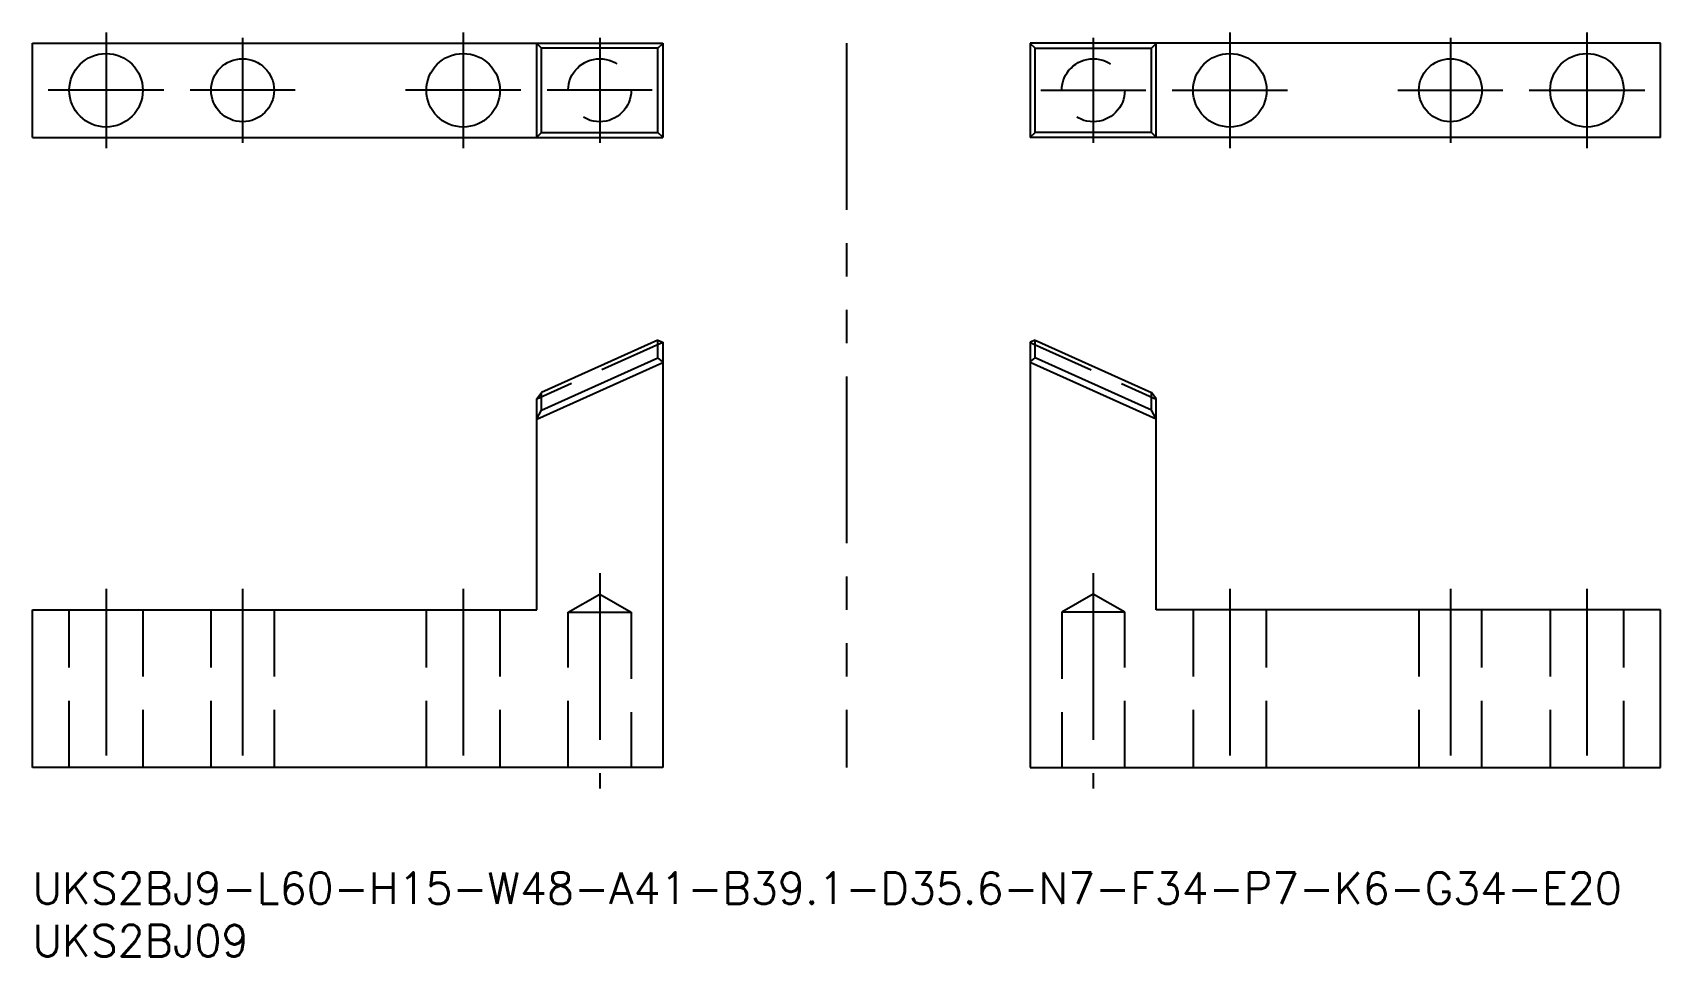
# Model space of a CAD drawing. Extents: x 0 to 155, y -8 to 80.
import ezdxf

# ---------------------------------------------------------------- set-up
doc = ezdxf.new("R2010")
doc.units = 0
doc.header["$LTSCALE"] = 0.5
for name, pattern in [('CENTER', [50.8, 31.75, -6.35, 6.35, -6.35]), ('DASHED', [19.05, 12.7, -6.35]), ('PHANTOM', [63.5, 31.75, -6.35, 6.35, -6.35, 6.35, -6.35])]:
    doc.linetypes.add(name, pattern=pattern)
for name, color, linetype in [('MSM_CENTER', 1, 'CENTER'), ('MSM_CONTINUOUS', 7, 'CONTINUOUS'), ('MSM_DASHED', 4, 'DASHED'), ('MSM_IMAGINARY', 6, 'PHANTOM'), ('MSM_PART_NUMBER', 7, 'CONTINUOUS')]:
    doc.layers.add(name, color=color, linetype=linetype)
doc.styles.get("Standard").update_dxf_attribs({"font": 'txt.shx', "height": 1, "bigfont": 'bigfont.shx'})

# ---------------------------------------------------------------- blocks, each defined once
blk = doc.blocks.new('*U48')
at = {"layer": 'MSM_PART_NUMBER'}
blk.add_text('UKS2BJ9-L60-H15-W48-A41-B39.1-D35.6-N7-F34-P7-K6-G34-E20', height=3, dxfattribs=at).set_placement((0, -3))
blk = doc.blocks.new('*U49')
at = {"layer": 'MSM_PART_NUMBER'}
blk.add_text('UKS2BJ09', height=3, dxfattribs=at).set_placement((0, -8))

msp = doc.modelspace()

# ---------------------------------------------------------------- linework, layer by layer
at = {"layer": 'MSM_CENTER'}
for p, q in [((7, 79.97), (7, 68.97)), ((20, 79.47), (20, 69.47)), ((41, 79.97), (41, 68.97)), ((54, 79.47), (54, 69.47)), ((101, 79.47), (101, 69.47)), ((114, 79.97), (114, 68.97)), ((135, 79.47), (135, 69.47)), ((148, 79.97), (148, 68.97)), ((12.5, 74.47), (1.5, 74.47)), ((25, 74.47), (15, 74.47)), ((46.5, 74.47), (35.5, 74.47)), ((59, 74.47), (49, 74.47)), ((96, 74.47), (106, 74.47)), ((108.5, 74.47), (119.5, 74.47)), ((130, 74.47), (140, 74.47)), ((142.5, 74.47), (153.5, 74.47)), ((54, 28.5), (54, 8)), ((101, 28.5), (101, 8)), ((7, 27), (7, 8)), ((20, 27), (20, 8)), ((41, 27), (41, 8)), ((114, 27), (114, 8)), ((135, 27), (135, 8)), ((148, 27), (148, 8))]:
    msp.add_line(p, q, dxfattribs=at)
at = {"layer": 'MSM_CONTINUOUS'}
for p, q in [((0, 78.97), (60, 78.97)), ((0, 69.97), (0, 78.97)), ((48, 69.97), (48, 78.97)), ((48, 78.93), (48.46, 78.48)), ((48.46, 70.46), (48.46, 78.48)), ((59.54, 78.48), (48.46, 78.48)), ((59.54, 78.48), (60, 78.93)), ((59.54, 70.46), (59.54, 78.48)), ((60, 78.97), (60, 69.97)), ((155, 78.97), (95, 78.97)), ((95, 78.97), (95, 69.97)), ((95.46, 78.48), (95, 78.93)), ((95.46, 70.46), (95.46, 78.48)), ((95.46, 78.48), (106.54, 78.48)), ((107, 78.93), (106.54, 78.48)), ((106.54, 70.46), (106.54, 78.48)), ((107, 69.97), (107, 78.97)), ((155, 69.97), (155, 78.97)), ((0, 69.97), (60, 69.97)), ((48, 70), (48.46, 70.46)), ((48.46, 70.46), (59.54, 70.46)), ((60, 70), (59.54, 70.46)), ((95, 70), (95.46, 70.46)), ((155, 69.97), (95, 69.97)), ((106.54, 70.46), (95.46, 70.46)), ((107, 70), (106.54, 70.46)), ((59.54, 50.69), (48.46, 45.7)), ((59.54, 49), (59.54, 50.69)), ((59.54, 50.69), (60, 50.48)), ((60, 50.48), (60, 10)), ((95.46, 50.69), (95, 50.48)), ((95, 50.48), (95, 10)), ((95.46, 50.69), (106.54, 45.7)), ((95.46, 49), (95.46, 50.69)), ((48, 43.15), (60, 48.55)), ((48.46, 44.01), (59.54, 49)), ((60, 48.6), (59.54, 49)), ((95, 48.6), (95.46, 49)), ((107, 43.15), (95, 48.55)), ((106.54, 44.01), (95.46, 49)), ((48, 45.08), (48.46, 45.7)), ((48, 25), (48, 45.08)), ((48.46, 44.01), (48.46, 45.7)), ((107, 45.08), (106.54, 45.7)), ((106.54, 44.01), (106.54, 45.7)), ((107, 25), (107, 45.08)), ((48, 43.2), (48.46, 44.01)), ((107, 43.2), (106.54, 44.01)), ((0, 25), (48, 25)), ((0, 10), (0, 25)), ((155, 25), (107, 25)), ((155, 10), (155, 25)), ((60, 10), (0, 10)), ((95, 10), (155, 10))]:
    msp.add_line(p, q, dxfattribs=at)
for centre, radius in [((7, 74.47), 3.5), ((41, 74.47), 3.5), ((114, 74.47), 3.5), ((148, 74.47), 3.5), ((20, 74.47), 3), ((135, 74.47), 3)]:
    msp.add_circle(centre, radius, dxfattribs=at)
at = {"layer": 'MSM_DASHED'}
for p, q in [((60, 50.45), (48, 45.05)), ((95, 50.45), (107, 45.05)), ((51, 24.77), (54, 26.5)), ((54, 26.5), (57, 24.77)), ((101, 26.5), (98, 24.77)), ((104, 24.77), (101, 26.5)), ((3.5, 10), (3.5, 25)), ((10.5, 25), (10.5, 10)), ((17, 10), (17, 25)), ((23, 25), (23, 10)), ((37.5, 10), (37.5, 25)), ((44.5, 25), (44.5, 10)), ((110.5, 25), (110.5, 10)), ((117.5, 10), (117.5, 25)), ((132, 25), (132, 10)), ((138, 10), (138, 25)), ((144.5, 25), (144.5, 10)), ((151.5, 10), (151.5, 25)), ((51, 10), (51, 24.77)), ((51, 24.77), (57, 24.77)), ((57, 24.77), (57, 10)), ((98, 24.77), (98, 10)), ((104, 24.77), (98, 24.77)), ((104, 10), (104, 24.77))]:
    msp.add_line(p, q, dxfattribs=at)
for centre in [(54, 74.47), (101, 74.47)]:
    msp.add_circle(centre, 3, dxfattribs=at)
at = {"layer": 'MSM_IMAGINARY'}
msp.add_line((77.5, 78.97), (77.5, 10), dxfattribs=at)

# ---------------------------------------------------------------- block references
at = {"layer": 'MSM_CONTINUOUS'}
for name in ['*U48', '*U49']:
    msp.add_blockref(name, (0, 0), dxfattribs=at)

doc.saveas('drawing.dxf')
